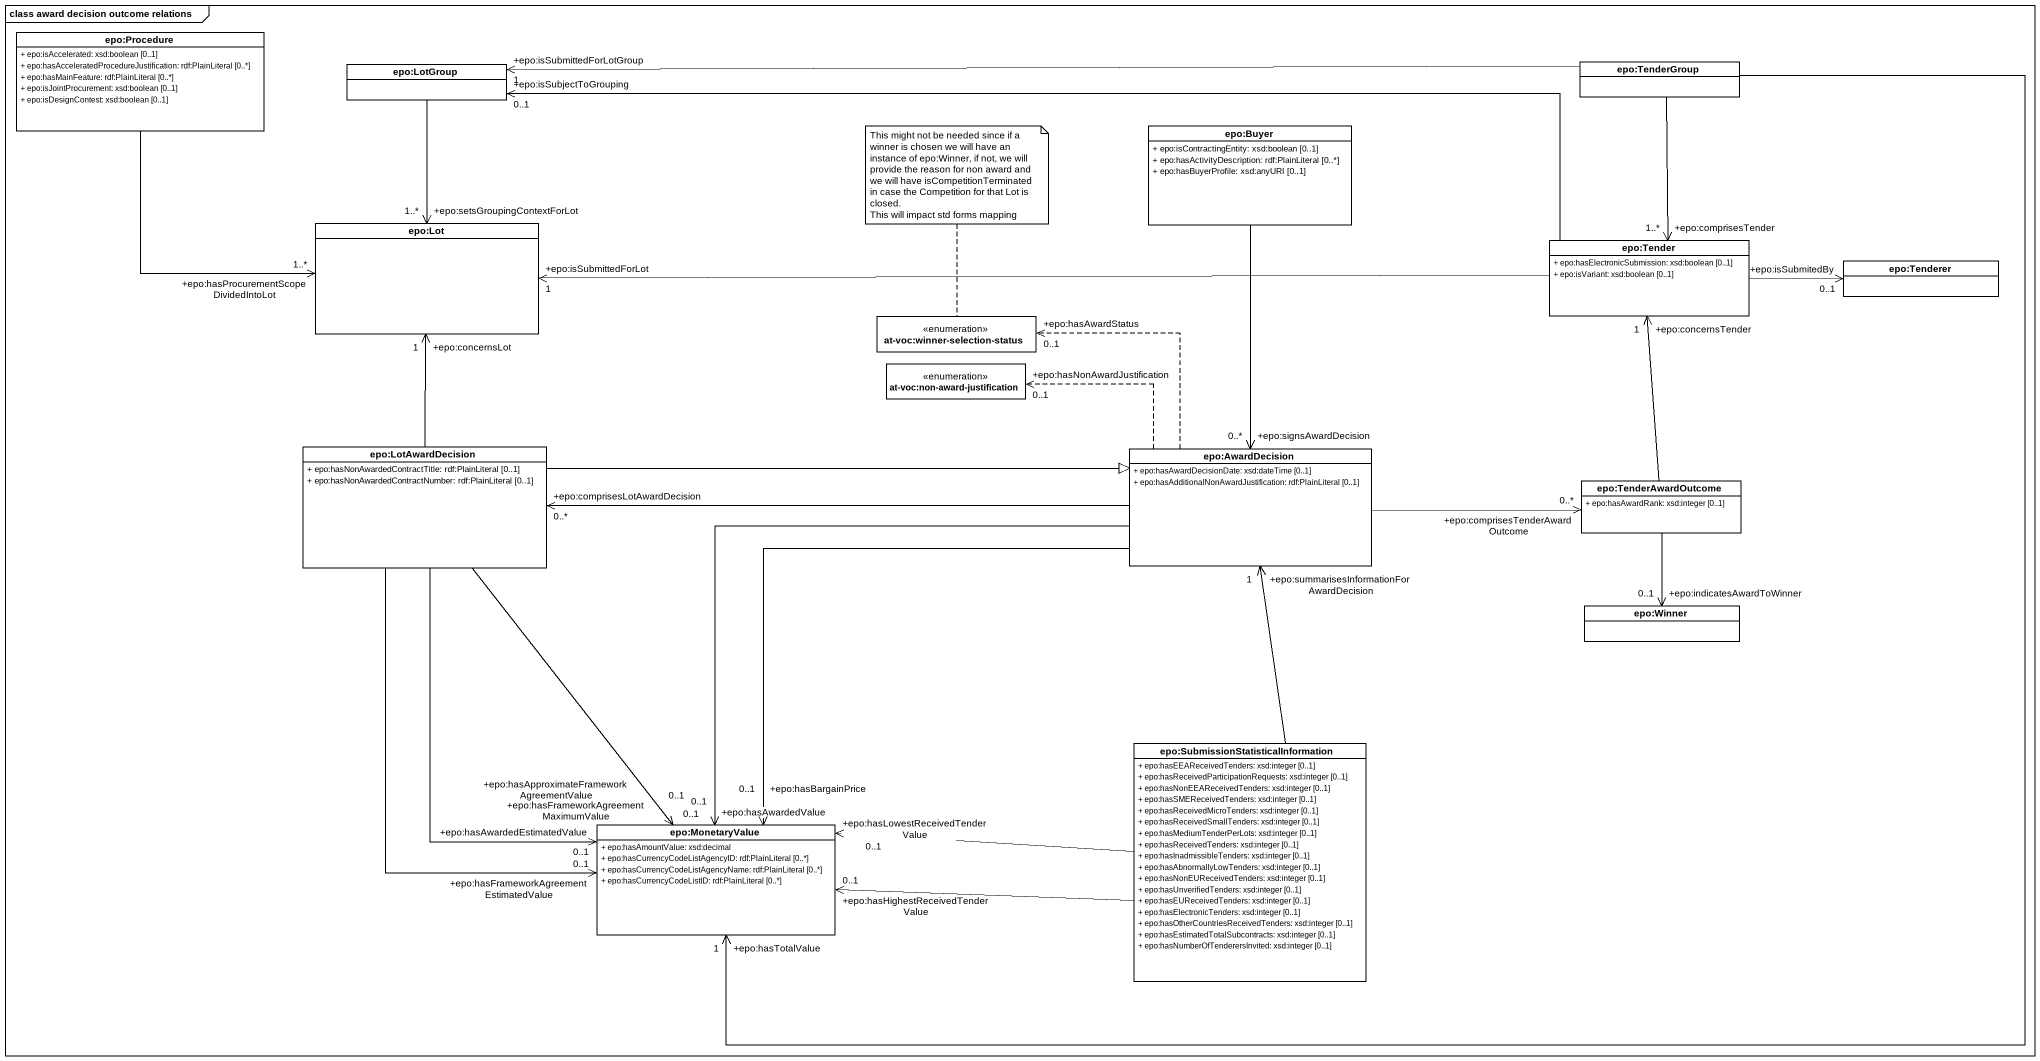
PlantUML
@startuml
mainframe class award decision outcome relations
hide circle
hide empty members
skinparam classAttributeIconSize 0
class "epo:Procedure" as epo_Procedure {
  + epo:isAccelerated: xsd:boolean [0..1]
  + epo:hasAcceleratedProcedureJustification: rdf:PlainLiteral [0..*]
  + epo:hasMainFeature: rdf:PlainLiteral [0..*]
  + epo:isJointProcurement: xsd:boolean [0..1]
  + epo:isDesignContest: xsd:boolean [0..1]
}
class "epo:LotGroup" as epo_LotGroup
class "epo:TenderGroup" as epo_TenderGroup
class "epo:Buyer" as epo_Buyer {
  + epo:isContractingEntity: xsd:boolean [0..1]
  + epo:hasActivityDescription: rdf:PlainLiteral [0..*]
  + epo:hasBuyerProfile: xsd:anyURI [0..1]
}
class "epo:Lot" as epo_Lot
class "epo:Tender" as epo_Tender {
  + epo:hasElectronicSubmission: xsd:boolean [0..1]
  + epo:isVariant: xsd:boolean [0..1]
}
class "epo:Tenderer" as epo_Tenderer
enum "at-voc:winner-selection-status" as at_voc_winner_selection
enum "at-voc:non-award-justification" as at_voc_non_award
class "epo:LotAwardDecision" as epo_LotAwardDecision {
  + epo:hasNonAwardedContractTitle: rdf:PlainLiteral [0..1]
  + epo:hasNonAwardedContractNumber: rdf:PlainLiteral [0..1]
}
class "epo:AwardDecision" as epo_AwardDecision {
  + epo:hasAwardDecisionDate: xsd:dateTime [0..1]
  + epo:hasAdditionalNonAwardJustification: rdf:PlainLiteral [0..1]
}
class "epo:TenderAwardOutcome" as epo_TenderAwardOutcome {
  + epo:hasAwardRank: xsd:integer [0..1]
}
class "epo:Winner" as epo_Winner
class "epo:SubmissionStatisticalInformation" as epo_SubmissionStatisticalInf {
  + epo:hasEEAReceivedTenders: xsd:integer [0..1]
  + epo:hasReceivedParticipationRequests: xsd:integer [0..1]
  + epo:hasNonEEAReceivedTenders: xsd:integer [0..1]
  + epo:hasSMEReceivedTenders: xsd:integer [0..1]
  + epo:hasReceivedMicroTenders: xsd:integer [0..1]
  + epo:hasReceivedSmallTenders: xsd:integer [0..1]
  + epo:hasMediumTenderPerLots: xsd:integer [0..1]
  + epo:hasReceivedTenders: xsd:integer [0..1]
  + epo:hasInadmissibleTenders: xsd:integer [0..1]
  + epo:hasAbnormallyLowTenders: xsd:integer [0..1]
  + epo:hasNonEUReceivedTenders: xsd:integer [0..1]
  + epo:hasUnverifiedTenders: xsd:integer [0..1]
  + epo:hasEUReceivedTenders: xsd:integer [0..1]
  + epo:hasElectronicTenders: xsd:integer [0..1]
  + epo:hasOtherCountriesReceivedTenders: xsd:integer [0..1]
  + epo:hasEstimatedTotalSubcontracts: xsd:integer [0..1]
  + epo:hasNumberOfTenderersInvited: xsd:integer [0..1]
}
class "epo:MonetaryValue" as epo_MonetaryValue {
  + epo:hasAmountValue: xsd:decimal
  + epo:hasCurrencyCodeListAgencyID: rdf:PlainLiteral [0..*]
  + epo:hasCurrencyCodeListAgencyName: rdf:PlainLiteral [0..*]
  + epo:hasCurrencyCodeListID: rdf:PlainLiteral [0..*]
}
epo_Procedure --> "+epo:hasProcurementScopeDividedIntoLot\n1..*" epo_Lot
epo_LotGroup --> "+epo:setsGroupingContextForLot\n1..*" epo_Lot
epo_TenderGroup -left-> "+epo:isSubmittedForLotGroup\n1" epo_LotGroup
epo_TenderGroup --> "+epo:comprisesTender\n1..*" epo_Tender
epo_TenderGroup --> "+epo:hasTotalValue\n1" epo_MonetaryValue
epo_Buyer --> "+epo:signsAwardDecision\n0..*" epo_AwardDecision
epo_Tender -left-> "+epo:isSubjectToGrouping\n0..1" epo_LotGroup
epo_Tender -left-> "+epo:isSubmittedForLot\n1" epo_Lot
epo_Tender -right-> "+epo:isSubmitedBy\n0..1" epo_Tenderer
epo_LotAwardDecision -up-> "+epo:concernsLot\n1" epo_Lot
epo_LotAwardDecision -right-|> epo_AwardDecision
epo_LotAwardDecision --> "+epo:hasAwardedEstimatedValue\n0..1" epo_MonetaryValue
epo_LotAwardDecision --> "+epo:hasFrameworkAgreementMaximumValue\n0..1" epo_MonetaryValue
epo_LotAwardDecision --> "+epo:hasFrameworkAgreementEstimatedValue\n0..1" epo_MonetaryValue
epo_LotAwardDecision --> "+epo:hasApproximateFrameworkAgreementValue\n0..1" epo_MonetaryValue
epo_AwardDecision .left.> "+epo:hasAwardStatus\n0..1" at_voc_winner_selection
epo_AwardDecision .left.> "+epo:hasNonAwardJustification\n0..1" at_voc_non_award
epo_AwardDecision -left-> "+epo:comprisesLotAwardDecision\n0..*" epo_LotAwardDecision
epo_AwardDecision -right-> "+epo:comprisesTenderAwardOutcome\n0..*" epo_TenderAwardOutcome
epo_AwardDecision --> "+epo:hasAwardedValue\n0..1" epo_MonetaryValue
epo_AwardDecision --> "+epo:hasBargainPrice\n0..1" epo_MonetaryValue
epo_TenderAwardOutcome -up-> "+epo:concernsTender\n1" epo_Tender
epo_TenderAwardOutcome --> "+epo:indicatesAwardToWinner\n0..1" epo_Winner
epo_SubmissionStatisticalInf -up-> "+epo:summarisesInformationForAwardDecision\n1" epo_AwardDecision
epo_SubmissionStatisticalInf -left-> "+epo:hasHighestReceivedTenderValue\n0..1" epo_MonetaryValue
epo_SubmissionStatisticalInf -left-> "+epo:hasLowestReceivedTenderValue\n0..1" epo_MonetaryValue
note top of at_voc_winner_selection
  This might not be needed since if a winner is chosen we will have an instance of epo:Winner, if not, we will provide the reason for non award and we will have isCompetitionTerminated in case the Competition for that Lot is closed.
  This will impact std forms mapping
end note
@enduml
